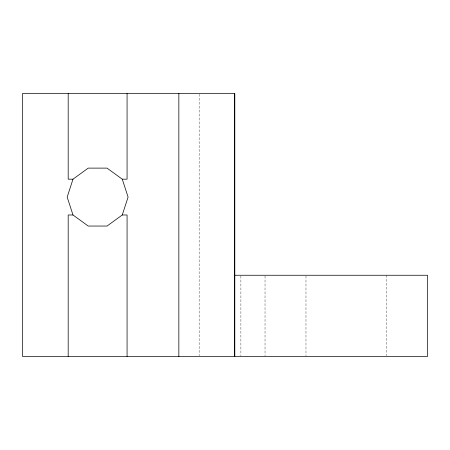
<?xml version="1.0" encoding="UTF-8"?>
<svg xmlns="http://www.w3.org/2000/svg" width="450" height="450" viewBox="0 0 450 450"><rect width="100%" height="100%" fill="white"/><g stroke="black" fill="none" stroke-linecap="round" stroke-linejoin="round"><path stroke-width="0.34" stroke-dasharray="2.25 1.69" d="M386.792 275.254L386.792 355.776M305.978 275.957L305.978 355.776M265.028 275.957L265.028 355.776M240.885 275.957L240.885 355.776M199.153 94.23L199.153 355.77"/><path stroke-width="0.67" d="M234.793 356.473L234.793 93.527L22.5 93.527L22.5 356.473L427.5 356.473L427.5 275.254L234.793 275.254M72.99 179.179L67.174 197.083L72.99 214.982L88.217 226.046L107.038 226.046L122.271 214.982L128.087 197.083L122.271 179.179L107.038 168.114L88.217 168.114L72.99 179.179L68.186 179.179L68.186 93.527M122.271 179.179L127.069 179.179L127.069 93.527M72.99 214.982L68.186 214.982L68.186 356.473M122.271 214.982L127.069 214.982L127.069 356.473M234.681 93.527L234.681 356.473M178.847 93.527L178.847 356.473"/></g></svg>
